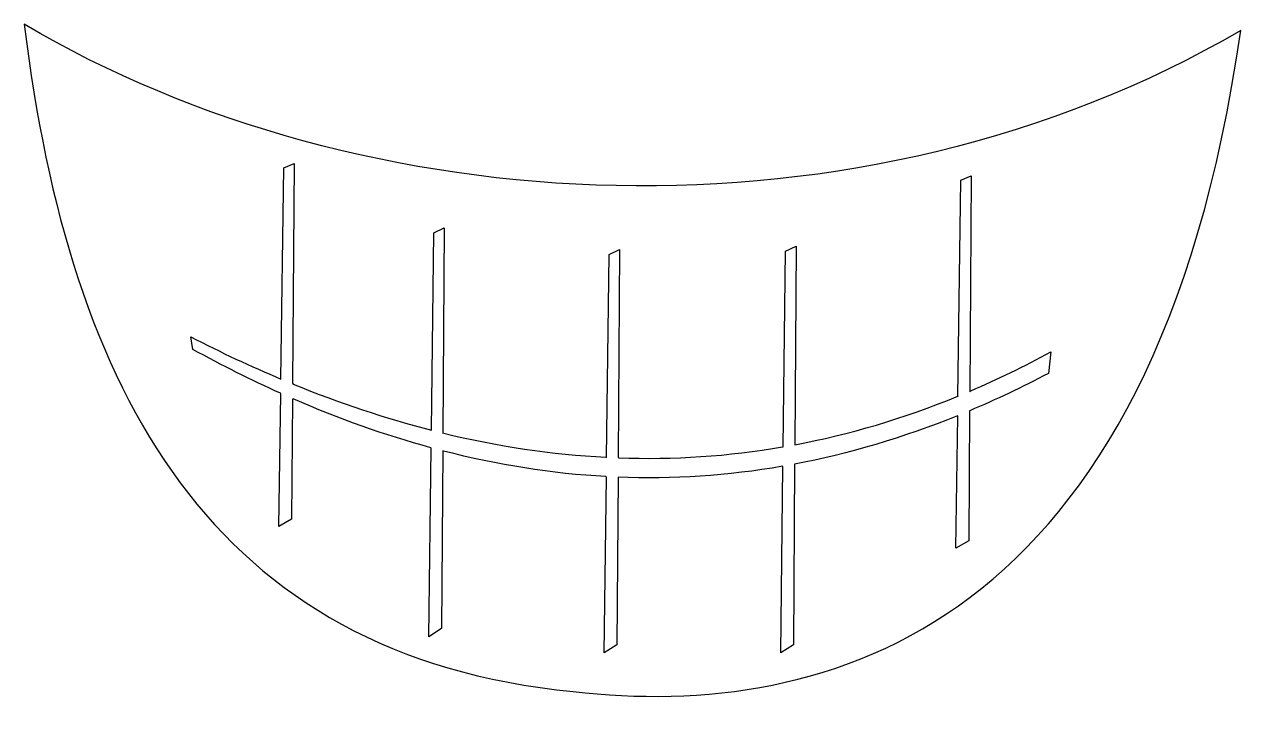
# Model space of a CAD drawing. Header units: centimetres. Extents: x -6.8 to 6.8, y -4 to 3.8.
import ezdxf

# ---------------------------------------------------------------- set-up
doc = ezdxf.new("R2010")
doc.units = ezdxf.units.CM
doc.header["$MEASUREMENT"] = 0
doc.layers.add('Camada 1', color=7, linetype='Continuous')

msp = doc.modelspace()

# ---------------------------------------------------------------- linework, layer by layer
at = {"layer": 'Camada 1'}
for points, knots in [([(-6.80835, 3.7628), (-3.03772, 1.52842), (2.54901, 1.20298), (6.80835, 3.69335), (6.80835, 3.69335), (5.85402, -3.03365), (2.17658, -4.035), (-0.66346, -3.70914), (-0.66346, -3.70914), (-4.7028, -3.31399), (-6.30837, -0.35737), (-6.80835, 3.7628)], [0, 0, 0, 0, 0.25, 0.25, 0.25, 0.25, 0.5, 0.5, 0.5, 0.5, 1, 1, 1, 1]), ([(-3.79993, -0.43048), (-3.28381, -0.65561), (-2.77009, -0.83855), (-2.25826, -0.97838), (-2.25826, -0.97838), (-2.25826, -0.97838), (-2.25352, -0.98457), (-2.25352, -0.98457), (-2.25352, -0.98457), (-2.25352, -0.98457), (-2.27887, -3.09444), (-2.27887, -3.09444), (-2.27887, -3.09444), (-2.27887, -3.09444), (-2.13663, -3.00448), (-2.13663, -3.00448), (-2.13663, -3.00448), (-2.13663, -3.00448), (-2.12345, -1.01428), (-2.12345, -1.01428), (-2.12345, -1.01428), (-2.12345, -1.01428), (-2.11549, -1.01624), (-2.11549, -1.01624), (-2.11549, -1.01624), (-1.50742, -1.17295), (-0.90177, -1.26868), (-0.29756, -1.30204), (-0.29756, -1.30204), (-0.29756, -1.30204), (-0.29251, -1.30791), (-0.29251, -1.30791), (-0.29251, -1.30791), (-0.29251, -1.30791), (-0.31656, -3.2744), (-0.31656, -3.2744), (-0.31656, -3.2744), (-0.31656, -3.2744), (-0.17437, -3.18569), (-0.17437, -3.18569), (-0.17437, -3.18569), (-0.17437, -3.18569), (-0.16188, -1.3086), (-0.16188, -1.3086), (-0.16188, -1.3086), (-0.16188, -1.3086), (-0.16228, -1.30852), (-0.16228, -1.30852), (-0.16228, -1.30852), (0.45256, -1.33297), (1.06594, -1.2927), (1.6793, -1.18641), (1.6793, -1.18641), (1.6793, -1.18641), (1.68396, -1.19199), (1.68396, -1.19199), (1.68396, -1.19199), (1.68396, -1.19199), (1.65893, -3.27439), (1.65893, -3.27439), (1.65893, -3.27439), (1.65893, -3.27439), (1.80096, -3.18472), (1.80096, -3.18472), (1.80096, -3.18472), (1.80096, -3.18472), (1.81451, -1.16227), (1.81451, -1.16227), (1.81451, -1.16227), (1.81451, -1.16227), (1.81207, -1.16229), (1.81207, -1.16229), (1.81207, -1.16229), (2.42066, -1.0472), (3.02929, -0.86686), (3.63912, -0.61981), (3.63912, -0.61981), (3.63912, -0.61981), (3.64092, -0.62367), (3.64092, -0.62367), (3.64092, -0.62367), (3.64092, -0.62367), (3.62147, -2.10412), (3.62147, -2.10412), (3.62147, -2.10412), (3.62147, -2.10412), (3.76345, -2.02205), (3.76345, -2.02205), (3.76345, -2.02205), (3.76345, -2.02205), (3.77398, -0.5616), (3.77398, -0.5616), (3.77398, -0.5616), (3.77398, -0.5616), (3.77485, -0.56374), (3.77485, -0.56374), (3.77485, -0.56374), (4.06835, -0.44013), (4.36212, -0.30098), (4.65636, -0.14623), (4.65636, -0.14623), (4.65636, -0.14623), (4.68147, 0.09444), (4.68147, 0.09444), (4.68147, 0.09444), (4.38434, -0.06762), (4.0861, -0.21269), (3.78691, -0.34104), (3.78691, -0.34104), (3.78691, -0.34104), (3.77543, -0.35414), (3.77543, -0.35414), (3.77543, -0.35414), (3.77543, -0.35414), (3.79292, 2.06714), (3.79292, 2.06714), (3.79292, 2.06714), (3.79292, 2.06714), (3.67563, 2.016), (3.67563, 2.016), (3.67563, 2.016), (3.67563, 2.016), (3.64377, -0.40533), (3.64377, -0.40533), (3.64377, -0.40533), (3.64377, -0.40533), (3.64065, -0.4025), (3.64065, -0.4025), (3.64065, -0.4025), (3.03658, -0.65055), (2.42838, -0.83078), (1.81619, -0.94545), (1.81619, -0.94545), (1.81619, -0.94545), (1.8159, -0.9441), (1.8159, -0.9441), (1.8159, -0.9441), (1.8159, -0.9441), (1.83082, 1.27836), (1.83082, 1.27836), (1.83082, 1.27836), (1.83082, 1.27836), (1.71311, 1.2219), (1.71311, 1.2219), (1.71311, 1.2219), (1.71311, 1.2219), (1.68668, -0.96843), (1.68668, -0.96843), (1.68668, -0.96843), (1.68668, -0.96843), (1.68062, -0.96981), (1.68062, -0.96981), (1.68062, -0.96981), (1.07274, -1.07403), (0.46097, -1.11388), (-0.15461, -1.09147), (-0.15461, -1.09147), (-0.15461, -1.09147), (-0.16035, -1.08708), (-0.16035, -1.08708), (-0.16035, -1.08708), (-0.16035, -1.08708), (-0.14482, 1.23982), (-0.14482, 1.23982), (-0.14482, 1.23982), (-0.14482, 1.23982), (-0.26187, 1.18389), (-0.26187, 1.18389), (-0.26187, 1.18389), (-0.26187, 1.18389), (-0.28976, -1.0869), (-0.28976, -1.0869), (-0.28976, -1.0869), (-0.28976, -1.0869), (-0.29754, -1.08515), (-0.29754, -1.08515), (-0.29754, -1.08515), (-0.90344, -1.05369), (-1.51301, -0.96217), (-2.126, -0.81271), (-2.126, -0.81271), (-2.126, -0.81271), (-2.12208, -0.81223), (-2.12208, -0.81223), (-2.12208, -0.81223), (-2.12208, -0.81223), (-2.10695, 1.48401), (-2.10695, 1.48401), (-2.10695, 1.48401), (-2.10695, 1.48401), (-2.22448, 1.42755), (-2.22448, 1.42755), (-2.22448, 1.42755), (-2.22448, 1.42755), (-2.25102, -0.77982), (-2.25102, -0.77982), (-2.25102, -0.77982), (-2.25102, -0.77982), (-2.25189, -0.78122), (-2.25189, -0.78122), (-2.25189, -0.78122), (-2.76471, -0.64964), (-3.2799, -0.47766), (-3.79753, -0.26653), (-3.79753, -0.26653), (-3.79753, -0.26653), (-3.80523, -0.25727), (-3.80523, -0.25727), (-3.80523, -0.25727), (-3.80523, -0.25727), (-3.78679, 2.20407), (-3.78679, 2.20407), (-3.78679, 2.20407), (-3.78679, 2.20407), (-3.9044, 2.15414), (-3.9044, 2.15414), (-3.9044, 2.15414), (-3.9044, 2.15414), (-3.93641, -0.20904), (-3.93641, -0.20904), (-3.93641, -0.20904), (-3.93641, -0.20904), (-3.93593, -0.20912), (-3.93593, -0.20912), (-3.93593, -0.20912), (-4.27118, -0.06794), (-4.60736, 0.08959), (-4.94457, 0.26319), (-4.94457, 0.26319), (-4.94457, 0.26319), (-4.92234, 0.12296), (-4.92234, 0.12296), (-4.92234, 0.12296), (-4.5946, -0.05712), (-4.268, -0.22065), (-3.9424, -0.36745), (-3.9424, -0.36745), (-3.9424, -0.36745), (-3.93862, -0.37565), (-3.93862, -0.37565), (-3.93862, -0.37565), (-3.93862, -0.37565), (-3.95868, -1.8598), (-3.95868, -1.8598), (-3.95868, -1.8598), (-3.95868, -1.8598), (-3.81663, -1.77995), (-3.81663, -1.77995), (-3.81663, -1.77995), (-3.81663, -1.77995), (-3.80658, -0.43515), (-3.80658, -0.43515), (-3.80658, -0.43515), (-3.80658, -0.43515), (-3.79993, -0.43048), (-3.79993, -0.43048)], [0, 0, 0, 0, 0.01538462, 0.01538462, 0.01538462, 0.01538462, 0.03076923, 0.03076923, 0.03076923, 0.03076923, 0.04615385, 0.04615385, 0.04615385, 0.04615385, 0.06153846, 0.06153846, 0.06153846, 0.06153846, 0.07692308, 0.07692308, 0.07692308, 0.07692308, 0.09230769, 0.09230769, 0.09230769, 0.09230769, 0.10769231, 0.10769231, 0.10769231, 0.10769231, 0.12307692, 0.12307692, 0.12307692, 0.12307692, 0.13846154, 0.13846154, 0.13846154, 0.13846154, 0.15384615, 0.15384615, 0.15384615, 0.15384615, 0.16923077, 0.16923077, 0.16923077, 0.16923077, 0.18461538, 0.18461538, 0.18461538, 0.18461538, 0.2, 0.2, 0.2, 0.2, 0.21538462, 0.21538462, 0.21538462, 0.21538462, 0.23076923, 0.23076923, 0.23076923, 0.23076923, 0.24615385, 0.24615385, 0.24615385, 0.24615385, 0.26153846, 0.26153846, 0.26153846, 0.26153846, 0.27692308, 0.27692308, 0.27692308, 0.27692308, 0.29230769, 0.29230769, 0.29230769, 0.29230769, 0.30769231, 0.30769231, 0.30769231, 0.30769231, 0.32307692, 0.32307692, 0.32307692, 0.32307692, 0.33846154, 0.33846154, 0.33846154, 0.33846154, 0.35384615, 0.35384615, 0.35384615, 0.35384615, 0.36923077, 0.36923077, 0.36923077, 0.36923077, 0.38461538, 0.38461538, 0.38461538, 0.38461538, 0.4, 0.4, 0.4, 0.4, 0.41538462, 0.41538462, 0.41538462, 0.41538462, 0.43076923, 0.43076923, 0.43076923, 0.43076923, 0.44615385, 0.44615385, 0.44615385, 0.44615385, 0.46153846, 0.46153846, 0.46153846, 0.46153846, 0.47692308, 0.47692308, 0.47692308, 0.47692308, 0.49230769, 0.49230769, 0.49230769, 0.49230769, 0.50769231, 0.50769231, 0.50769231, 0.50769231, 0.52307692, 0.52307692, 0.52307692, 0.52307692, 0.53846154, 0.53846154, 0.53846154, 0.53846154, 0.55384615, 0.55384615, 0.55384615, 0.55384615, 0.56923077, 0.56923077, 0.56923077, 0.56923077, 0.58461538, 0.58461538, 0.58461538, 0.58461538, 0.6, 0.6, 0.6, 0.6, 0.61538462, 0.61538462, 0.61538462, 0.61538462, 0.63076923, 0.63076923, 0.63076923, 0.63076923, 0.64615385, 0.64615385, 0.64615385, 0.64615385, 0.66153846, 0.66153846, 0.66153846, 0.66153846, 0.67692308, 0.67692308, 0.67692308, 0.67692308, 0.69230769, 0.69230769, 0.69230769, 0.69230769, 0.70769231, 0.70769231, 0.70769231, 0.70769231, 0.72307692, 0.72307692, 0.72307692, 0.72307692, 0.73846154, 0.73846154, 0.73846154, 0.73846154, 0.75384615, 0.75384615, 0.75384615, 0.75384615, 0.76923077, 0.76923077, 0.76923077, 0.76923077, 0.78461538, 0.78461538, 0.78461538, 0.78461538, 0.8, 0.8, 0.8, 0.8, 0.81538462, 0.81538462, 0.81538462, 0.81538462, 0.83076923, 0.83076923, 0.83076923, 0.83076923, 0.84615385, 0.84615385, 0.84615385, 0.84615385, 0.86153846, 0.86153846, 0.86153846, 0.86153846, 0.87692308, 0.87692308, 0.87692308, 0.87692308, 0.89230769, 0.89230769, 0.89230769, 0.89230769, 0.90769231, 0.90769231, 0.90769231, 0.90769231, 0.92307692, 0.92307692, 0.92307692, 0.92307692, 0.93846154, 0.93846154, 0.93846154, 0.93846154, 0.95384615, 0.95384615, 0.95384615, 0.95384615, 0.96923077, 0.96923077, 0.96923077, 0.96923077, 1, 1, 1, 1])]:
    msp.add_open_spline(points, degree=3, knots=knots, dxfattribs=at)

doc.saveas('drawing.dxf')
